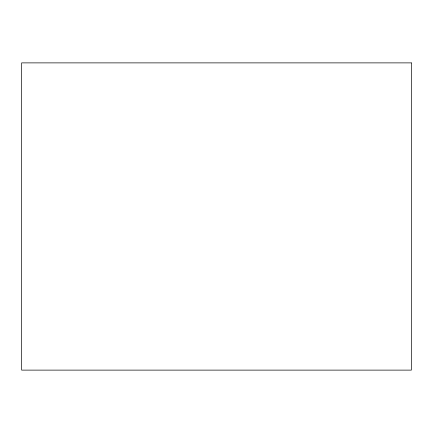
<?xml version="1.0" encoding="UTF-8"?>
<svg xmlns="http://www.w3.org/2000/svg" width="433" height="433" viewBox="0 0 433 433"><rect width="100%" height="100%" fill="white"/><g stroke="black" fill="none" stroke-linecap="round" stroke-linejoin="round"><path stroke-width="0.65" d="M411.35 62.882L21.65 62.882L21.65 370.118L411.35 370.118L411.35 62.882"/></g></svg>
